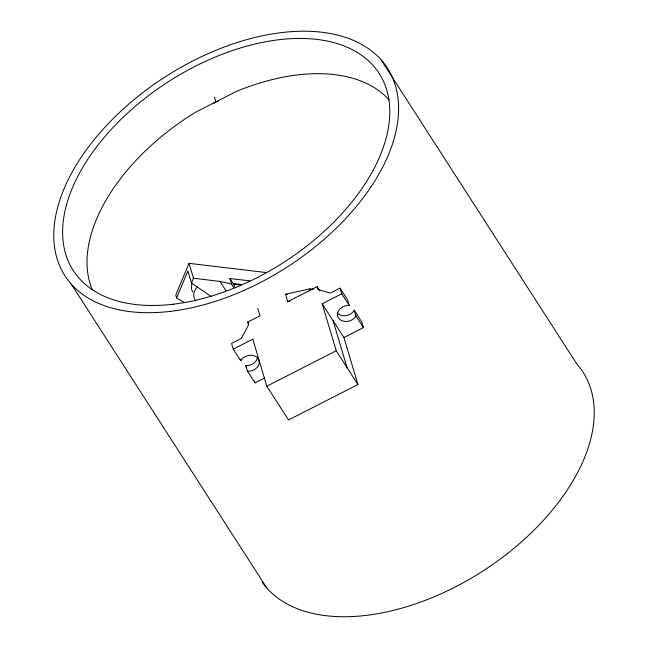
<?xml version="1.0" encoding="UTF-8"?>
<svg xmlns="http://www.w3.org/2000/svg" width="648" height="648" viewBox="0 0 648 648"><rect width="100%" height="100%" fill="white"/><g stroke="black" fill="none" stroke-linecap="round" stroke-linejoin="round"><path stroke-width="0.97" d="M265.801 272.492L189.038 263.355L175.77 295.083L176.621 297.934L184.469 302.543M176.621 297.934L187.896 270.969L191.484 283.006L211.337 296.638M191.484 283.006L193.477 278.243L189.038 263.355M257.791 308.343L260.018 315.795L247.69 322.08L248.54 324.923L241.323 338.45L231.555 343.432L233.256 349.134L240.813 360.863L241.485 359.672A9.833 7.833 -16.6 0 1 258.228 358.822A9.833 7.833 -16.6 0 1 248.929 371.247L247.431 371.158L245.738 365.464L247.236 365.553A9.833 7.833 -16.6 0 0 257.515 357.056M233.256 349.134L252.785 339.171L266.798 386.184L288.53 419.945L357.939 384.548L343.926 337.543L363.455 327.58L361.754 321.886L354.205 310.149L353.533 311.34A9.833 7.833 -16.6 0 1 337.195 312.757M354.205 310.149L355.906 315.843L355.234 317.042A9.833 7.833 -16.6 0 1 338.483 317.893A9.833 7.833 -16.6 0 1 347.782 305.467L349.28 305.548L347.579 299.854L340.03 288.117L330.261 293.099L317.949 289.526L317.099 286.683L287.744 301.652L285.533 294.241L309.509 288.951A19.813 15.787 -16.6 0 1 313.535 289.097M357.939 384.548L336.207 350.787L322.194 303.774L341.723 293.819L340.03 288.117M247.431 371.158L254.988 382.895L264.749 377.914M266.798 386.184L336.207 350.787M287.744 301.652L289.664 301.231M233.361 284.205L240.376 284.885M285.533 294.241L287.38 294.427M249.901 280.9L229.902 278.519L233.11 283.508L241.113 284.415M193.477 278.243L219.988 281.402L231.563 284.091L233.717 287.445M381.089 59.875L576.736 363.868A191.776 112.971 -32.8 0 1 492.188 564.829A191.776 112.971 -32.8 0 1 262.019 581.953M341.723 293.819L349.28 305.548M355.906 315.843L363.455 327.58M317.099 286.683L319.82 290.903M322.194 303.774L343.926 337.543M235.532 287.744L233.11 283.508M247.69 322.08L248.775 323.757M219.988 281.402L225.958 290.677M245.738 365.464L246.815 367.141M71.264 284.132L266.911 588.125M333.064 320.655L347.077 367.667M309.509 288.951L310.06 290.806M214.456 97.127L215.873 101.874M229.902 278.519L231.563 284.091M254.421 381L254.988 382.895M240.246 358.968L240.813 360.863M192.796 292.013A14.232 11.34 -16.6 0 1 192.156 283.289M195.137 299.854A14.232 11.34 -16.6 0 1 197.251 286.959M92.3 289.802A177.017 104.288 -32.8 0 1 195.485 112.274L236.269 91.473A177.017 104.288 -32.8 0 1 389.189 100.059M213.994 103.429A4.917 3.92 -16.6 0 1 218.336 101.218M173.105 304.236A181.942 107.179 -32.8 0 0 386.751 90.113A181.942 107.179 -32.8 0 0 118.681 121.654A181.942 107.179 -32.8 0 0 173.105 304.236M170.238 311.388A191.776 112.971 -32.8 0 0 395.434 85.69A191.776 112.971 -32.8 0 0 112.865 118.932A191.776 112.971 -32.8 0 0 170.238 311.388"/></g></svg>
